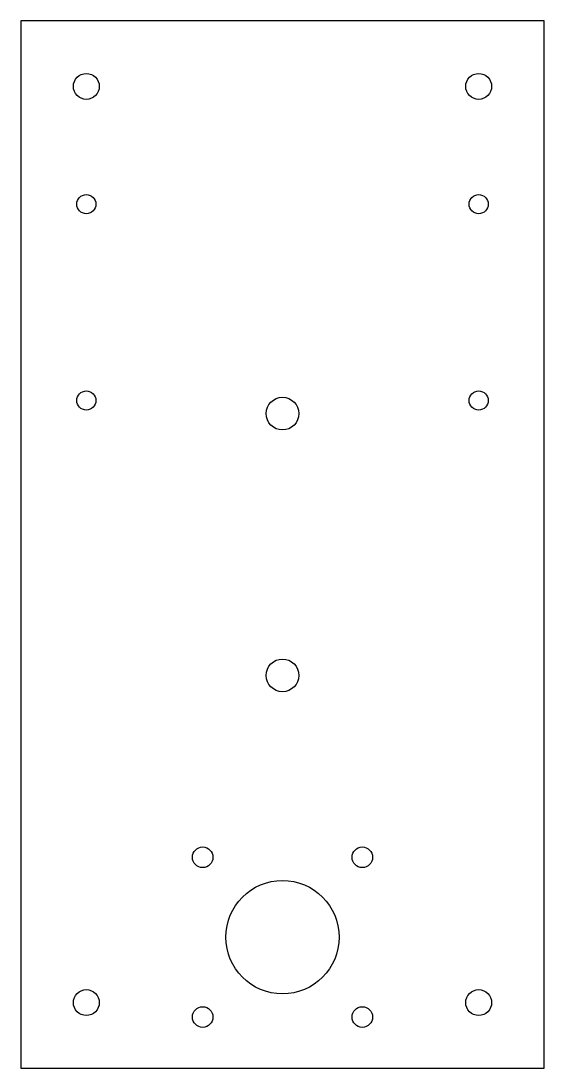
# Model space of a CAD drawing. Extents: x -2 to 2, y -6 to 2.
import ezdxf

# ---------------------------------------------------------------- set-up
doc = ezdxf.new("R2010")
doc.units = 0
doc.layers.get('0').update_dxf_attribs({"linetype": 'CONTINUOUS'})

msp = doc.modelspace()

# ---------------------------------------------------------------- linework, layer by layer
msp.add_lwpolyline([(2, 2), (-2, 2), (-2, -6), (2, -6)], close=True)
for centre, radius in [((-1.5, 1.5), 0.099), ((1.5, 1.5), 0.099), ((-1.5, 0.6), 0.073), ((1.5, 0.6), 0.073), ((-1.5, -0.9), 0.073), ((0, -1), 0.125), ((1.5, -0.9), 0.073), ((0, -3), 0.125), ((-0.6102, -4.3898), 0.0787), ((0.6102, -4.3898), 0.0787), ((0, -5), 0.4331), ((-1.5, -5.5), 0.099), ((1.5, -5.5), 0.099), ((-0.6102, -5.6102), 0.0787), ((0.6102, -5.6102), 0.0787)]:
    msp.add_circle(centre, radius)

doc.saveas('drawing.dxf')
